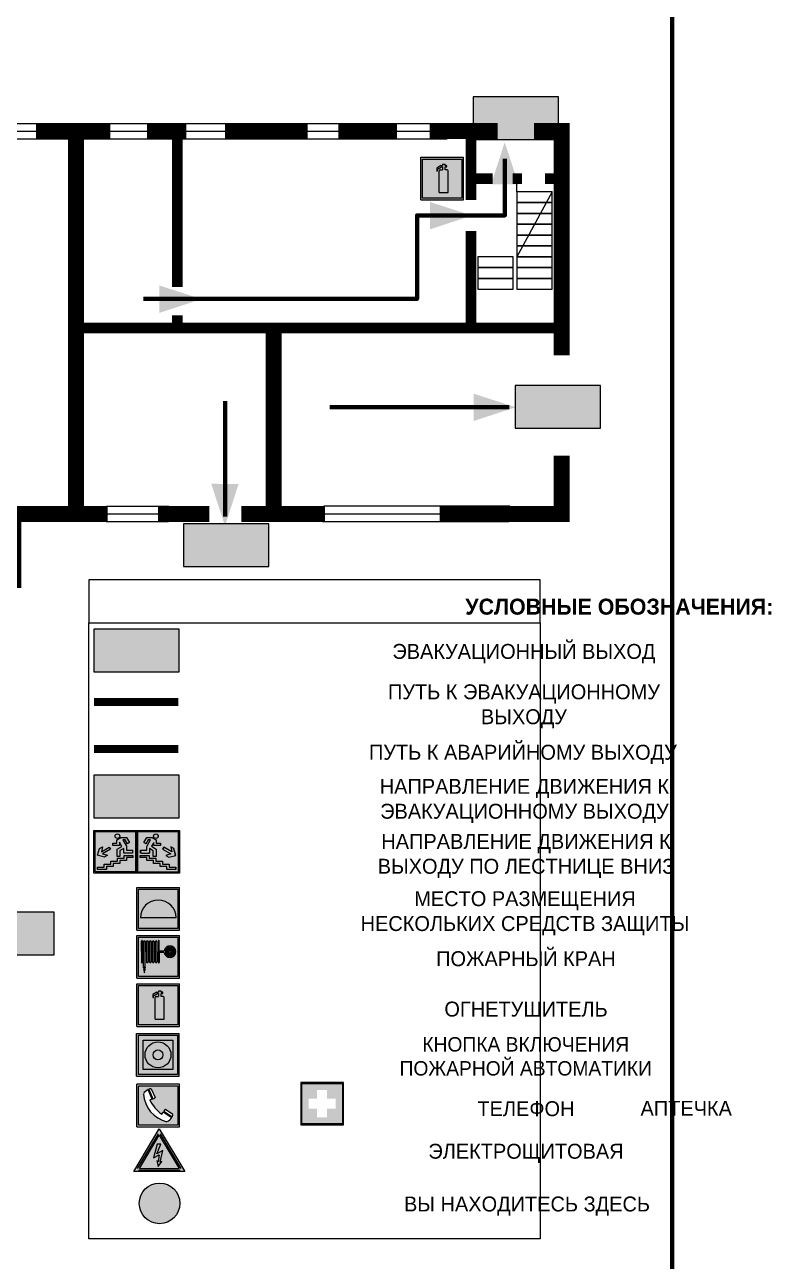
# Model space of a CAD drawing. Header units: millimetres. Extents: x 13114 to 67229, y 22859 to 38520.
# Drawn here: x 33867 to 34007, y 25862 to 26093.9 of the extents above; entities that cross this region are included whole.
import ezdxf

# ---------------------------------------------------------------- set-up
doc = ezdxf.new("R2010")
doc.units = ezdxf.units.MM
doc.linetypes.add('GOST2.303 4', pattern=[7, 5, -2, 0])
doc.layers.add('План_Штампы', color=7, linetype='Continuous')
doc.styles.add('обычный', font='arial.ttf')

# ---------------------------------------------------------------- blocks, each defined once
blk = doc.blocks.new('A$C7B4425F7')
at = {"true_color": 0xffffff}
blk.add_hatch(color=7, dxfattribs=at).paths.add_polyline_path([(0, 0), (-16, 0), (-16, -8), (0, -8)])
h = blk.add_hatch(color=126)
h.paths.add_polyline_path([(-0.2, -0.2), (-15.8, -0.2), (-15.8, -7.8), (-0.2, -7.8)])
h.paths.add_polyline_path([(-11.76, -2.03), (-11.76, -3.66), (-11.17, -3.66, -0.568275), (-11.17, -6.18), (-12.58, -6.18), (-12.58, -2.03)], flags=16)
h.paths.add_polyline_path([(-13.33, -4.12, -0.495768), (-13.59, -6.18), (-15.03, -6.18), (-15.03, -2.03), (-13.59, -2.03, -0.487973)], flags=16)
h.paths.add_polyline_path([(-10.25, -2.03), (-9.48, -2.03), (-9.48, -6.18), (-10.25, -6.18)], flags=16)
h.paths.add_polyline_path([(-13.84, -3.69), (-14.24, -3.69), (-14.24, -3.03), (-13.9, -3.03, -0.692621)], flags=0)
h.paths.add_polyline_path([(-9.15, -2.03), (-8.4, -2.03), (-8.04, -3.07), (-7.68, -2.03), (-6.93, -2.03), (-7.64, -4.1), (-6.93, -6.18), (-7.68, -6.18), (-8.04, -5.14), (-8.4, -6.18), (-9.15, -6.18), (-8.44, -4.1)], flags=16)
h.paths.add_polyline_path([(-11.76, -4.46), (-11.42, -4.46, -0.692621), (-11.36, -5.12), (-11.76, -5.12)], flags=0)
h.paths.add_polyline_path([(-13.9, -5.2), (-14.24, -5.2), (-14.24, -4.55), (-13.84, -4.55, -0.708038)], flags=0)
edge = h.paths.add_edge_path(flags=16)
edge.add_ellipse((-5.51, -4.08), major_axis=(0, 2.05), ratio=0.586184, start_angle=0, end_angle=360)
edge = h.paths.add_edge_path(flags=0)
edge.add_ellipse((-5.51, -4.08), major_axis=(0, 1.14), ratio=0.454828, start_angle=0, end_angle=360)
h.paths.add_polyline_path([(-4.13, -4.96, 0.377264), (-3.48, -4.52, 0.0555), (-3.16, -2.03), (-1.66, -2.03), (-1.66, -4.96), (-0.96, -4.96), (-0.96, -7.01), (-1.75, -7.01), (-1.75, -6.18), (-3.3, -6.18), (-3.3, -7.02), (-4.13, -7.02)], flags=16)
h.paths.add_polyline_path([(-2.73, -2.91), (-2.28, -2.91), (-2.28, -4.96), (-3.05, -4.96, 0.079136)], flags=0)
at = {"color": 126}
blk.add_lwpolyline([(-16, -8), (0, -8), (0, 0), (-16, 0)], close=True, dxfattribs=at)
blk = doc.blocks.new('A$C3E6D3DDE')
at = {"lineweight": 5}
h = blk.add_hatch(color=40, dxfattribs=at)
h.paths.add_polyline_path([(24.1, 1.45), (16.46, -11.35), (31.74, -11.35)])
h.paths.add_polyline_path([(24.09, -0.46), (30.03, -10.41), (18.14, -10.41)], flags=16)
h.paths.add_polyline_path([(24.54, -3.08), (23.41, -6.02), (25.13, -5.01), (24.33, -8.5), (24.82, -8.27), (23.79, -9.86), (23.4, -8.04), (23.8, -8.43), (24.04, -6.29), (22.39, -7.25), (23.44, -3.08)], flags=0)
h = blk.add_hatch(color=256, dxfattribs=at)
h.paths.add_polyline_path([(24.37, 0.03, 0.567511), (23.82, 0.03), (17.59, -10.4, 0.582454), (17.86, -10.88), (30.32, -10.88, 0.582149), (30.6, -10.4)])
h.paths.add_polyline_path([(24.09, -0.46), (18.14, -10.41), (30.03, -10.41)], flags=16)
h.paths.add_polyline_path([(24.54, -3.08), (23.41, -6.02), (25.13, -5.01), (24.33, -8.5), (24.82, -8.27), (23.79, -9.86), (23.4, -8.04), (23.8, -8.43), (24.04, -6.29), (22.39, -7.25), (23.44, -3.08)], flags=0)
h = blk.add_hatch(color=40, dxfattribs=at)
h.paths.add_polyline_path([(24.09, -0.46), (18.14, -10.41), (30.03, -10.41)])
h.paths.add_polyline_path([(24.82, -8.27), (23.79, -9.86), (23.4, -8.04), (23.8, -8.43), (24.04, -6.29), (22.39, -7.25), (23.44, -3.08), (24.54, -3.08), (23.41, -6.02), (25.13, -5.01), (24.33, -8.5)], flags=16)
at = {"color": 40, "lineweight": 5}
for p, q in [((16.46, -11.35), (24.1, 1.45)), ((24.1, 1.45), (31.74, -11.35))]:
    blk.add_line(p, q, dxfattribs=at)
at = {"lineweight": 5}
for p, q in [((17.59, -10.4), (23.82, 0.03)), ((24.37, 0.03), (30.6, -10.4)), ((18.14, -10.41), (24.09, -0.46)), ((23.44, -3.08), (22.39, -7.25)), ((23.41, -6.02), (24.54, -3.08)), ((24.54, -3.08), (23.44, -3.08)), ((24.09, -0.46), (30.03, -10.41)), ((22.39, -7.25), (24.04, -6.29)), ((25.13, -5.01), (23.41, -6.02)), ((24.04, -6.29), (23.8, -8.43)), ((24.33, -8.5), (25.13, -5.01)), ((17.86, -10.88), (30.32, -10.88)), ((18.14, -10.41), (30.03, -10.41)), ((23.8, -8.43), (23.4, -8.04)), ((23.4, -8.04), (23.79, -9.86)), ((23.79, -9.86), (24.82, -8.27)), ((24.82, -8.27), (24.33, -8.5))]:
    blk.add_line(p, q, dxfattribs=at)
at = {"color": 50, "lineweight": 5}
blk.add_line((31.74, -11.35), (16.46, -11.35), dxfattribs=at)
blk = doc.blocks.new('A$C54414219')
at = {"true_color": 0xffffff}
h = blk.add_hatch(color=7, dxfattribs=at)
h.paths.add_polyline_path([(2.39, -9.45), (2.39, -18.3), (11.23, -18.3), (11.23, -9.45)], flags=0)
h.paths.add_polyline_path([(10.71, -13.87, -1), (2.92, -13.87, -1)], flags=0)
h.paths.add_polyline_path([(8.3, -13.87, -1), (5.33, -13.87, -1)], flags=0)
h.paths.add_polyline_path([(0.41, -7.47), (0.41, -20.27), (13.21, -20.27), (13.21, -7.47)])
h.paths.add_polyline_path([(0.92, -19.77), (12.71, -19.77), (12.71, -7.98), (0.92, -7.98)], flags=16)
h.paths.add_polyline_path([(11.23, -9.45), (11.23, -18.3), (2.39, -18.3), (2.39, -9.45)], flags=0)
at = {"lineweight": 5}
h = blk.add_hatch(color=242, dxfattribs=at)
h.paths.add_polyline_path([(12.71, -7.98), (0.92, -7.98), (0.92, -19.77), (12.71, -19.77)])
h.paths.add_polyline_path([(11.23, -18.3), (2.39, -18.3), (2.39, -9.45), (11.23, -9.45)], flags=16)
h.paths.add_polyline_path([(10.71, -13.87, -1), (2.92, -13.87, -1)], flags=0)
h.paths.add_polyline_path([(8.3, -13.87, -1), (5.33, -13.87, -1)], flags=0)
at = {"true_color": 0xffffff}
h = blk.add_hatch(color=7, dxfattribs=at)
h.paths.add_polyline_path([(2.39, -9.45), (2.39, -18.3), (11.23, -18.3), (11.23, -9.45)])
h.paths.add_polyline_path([(10.71, -13.87, -1), (2.92, -13.87, -1)], flags=16)
h.paths.add_polyline_path([(8.3, -13.87, -1), (5.33, -13.87, -1)], flags=0)
at = {"lineweight": 5}
h = blk.add_hatch(color=242, dxfattribs=at)
h.paths.add_polyline_path([(2.92, -13.87, 1), (10.71, -13.87, 1)])
h.paths.add_polyline_path([(8.3, -13.87, -1), (5.33, -13.87, -1)], flags=16)
at = {"color": 242, "lineweight": 5}
for p, q in [((0.41, -20.27), (0.41, -7.47)), ((0.41, -7.47), (13.21, -7.47)), ((0.41, -7.47), (13.21, -7.47)), ((13.21, -20.27), (13.21, -7.47)), ((0.41, -20.27), (13.21, -20.27))]:
    blk.add_line(p, q, dxfattribs=at)
for points in [[(0.92, -7.98), (12.71, -7.98), (12.71, -19.77), (0.92, -19.77)], [(2.39, -9.45), (11.23, -9.45), (11.23, -18.3), (2.39, -18.3)]]:
    blk.add_lwpolyline(points, close=True, dxfattribs=at)
for radius in [3.89, 1.49]:
    blk.add_circle((6.81, -13.87), radius, dxfattribs=at)
blk = doc.blocks.new('A$C456E1F9C')
at = {"lineweight": 5}
h = blk.add_hatch(color=242, dxfattribs=at)
h.paths.add_polyline_path([(0.51, -1.47), (0.51, -13.26), (12.29, -13.26), (12.29, -1.47)])
h.paths.add_polyline_path([(5.42, -4.95, -0.254479), (4.78, -5.4), (3.52, -2.53, -0.209735), (4.23, -2.4)], flags=16)
h.paths.add_polyline_path([(8.53, -8.6), (10.87, -10.17), (10.54, -10.76), (8.03, -9.13, -0.192251)], flags=16)
h.paths.add_polyline_path([(4.61, -5.49, 0.005518), (3.87, -5.72, 0.128647), (7.49, -10.01, 0.00809), (7.83, -9.33), (10.47, -10.97, -0.16736), (8.99, -12.25, -0.327862), (1.95, -3.95, -0.166952), (3.36, -2.62)], flags=16)
at = {"color": 242, "lineweight": 5}
for p, q in [((0, -13.77), (0, -0.97)), ((12.8, -0.97), (0, -0.97)), ((4.61, -5.49), (3.36, -2.62)), ((3.52, -2.53), (4.78, -5.4)), ((4.23, -2.4), (5.42, -4.95)), ((12.8, -13.77), (12.8, -0.97)), ((7.83, -9.33), (10.47, -10.97)), ((8.03, -9.13), (10.54, -10.76)), ((10.81, -10.12), (8.53, -8.6)), ((10.54, -10.76), (10.8, -10.3)), ((10.8, -10.3), (10.81, -10.12)), ((0, -13.77), (12.8, -13.77))]:
    blk.add_line(p, q, dxfattribs=at)
blk.add_lwpolyline([(0.51, -1.47), (12.29, -1.47), (12.29, -13.26), (0.51, -13.26)], close=True, dxfattribs=at)
for centre, radius, start, end in [((4.59, -5.34), 2.99, 114.2845, 152.1974), ((4.02, -3.27), 0.891, 76.3284, 123.7092), ((11.12, -3.31), 9.19, 183.9915, 256.6009), ((14.98, -39.1), 35.17, 107.1487, 108.4135), ((13.86, -0.94), 11.08, 205.5536, 234.8762), ((4.68, -4.59), 0.824, 276.9621, 334.0723), ((-13.31, 0.8), 23.44, 332.5487, 334.4027), ((8.94, -9.5), 0.989, 114.4092, 157.9388), ((7.87, -9.46), 3, 291.9291, 329.9329)]:
    blk.add_arc(centre, radius, start, end, dxfattribs=at)
blk = doc.blocks.new('A$C18900ED3')
h = blk.add_hatch(color=126)
h.paths.add_polyline_path([(-0.18, -0.18), (-7.02, -0.18), (-7.02, -7.02), (-0.18, -7.02)])
h.paths.add_polyline_path([(-5.89, -4.46), (-5.89, -2.77), (-4.46, -2.77), (-4.46, -1.31), (-2.77, -1.31), (-2.77, -2.77), (-1.33, -2.77), (-1.33, -4.46), (-2.77, -4.46), (-2.77, -5.89), (-4.46, -5.89), (-4.46, -4.46)], flags=16)
at = {"color": 126}
for p, q in [((-7.2, 0), (-7.2, -7.2)), ((0, 0), (-7.2, 0)), ((0, -7.2), (0, 0)), ((-7.02, -7.02), (-7.02, -0.18)), ((-7.02, -0.18), (-0.18, -0.18)), ((-0.18, -0.18), (-0.18, -7.02)), ((-7.2, -7.2), (0, -7.2)), ((-0.18, -7.02), (-7.02, -7.02))]:
    blk.add_line(p, q, dxfattribs=at)
blk = doc.blocks.new('A$C37112FD5')
at = {"true_color": 0xf5f5ff}
h = blk.add_hatch(color=7, dxfattribs=at)
h.dxf.hatch_style = 1
h.paths.add_polyline_path([(12.8, -7.4), (0, -7.4), (0, -20.2), (12.8, -20.2)])
h.paths.add_polyline_path([(12.29, -7.91), (12.29, -19.69), (0.51, -19.69), (0.51, -7.91)], flags=16)
h.paths.add_polyline_path([(4.98, -9.04, -0.42597), (5.17, -9.22), (5.17, -12.25), (5.17, -15.29, -0.432244), (4.98, -15.47), (4.83, -15.47, -0.42597), (4.64, -15.29), (4.64, -12.25), (4.64, -9.22, -0.432244), (4.83, -9.04)], flags=0)
h.paths.add_polyline_path([(4.28, -9.22), (4.28, -12.25), (4.28, -15.29, -0.432244), (4.09, -15.47), (3.94, -15.47, -0.42597), (3.75, -15.29), (3.75, -12.25), (3.75, -9.22, -0.432244), (3.94, -9.04), (4.09, -9.04, -0.42597)], flags=0)
h.paths.add_polyline_path([(5.72, -9.04), (5.87, -9.04, -0.42597), (6.06, -9.22), (6.06, -12.25), (6.06, -15.29, -0.432244), (5.87, -15.47), (5.72, -15.47, -0.42597), (5.53, -15.29), (5.53, -12.25), (5.53, -9.22, -0.432244)], flags=0)
h.paths.add_polyline_path([(6.42, -8.9), (6.5, -8.9, -0.42597), (6.69, -9.08), (6.69, -12.03), (8.21, -12.03, -15.824349), (8.21, -12.47), (6.69, -12.47), (6.69, -15.42, -0.432244), (6.5, -15.6), (6.42, -15.6)], flags=0)
h.paths.add_polyline_path([(3.39, -9.22), (3.39, -12.25), (3.39, -15.29, -0.432244), (3.2, -15.47), (3.05, -15.47, -0.42597), (2.85, -15.29), (2.85, -12.25), (2.85, -9.22, -0.432244), (3.05, -9.04), (3.2, -9.04, -0.42597)], flags=0)
h.paths.add_polyline_path([(2.5, -9.22), (2.5, -16.71), (1.96, -16.71), (1.96, -9.22, -0.432244), (2.15, -9.04), (2.31, -9.04, -0.42597)], flags=0)
h.paths.add_polyline_path([(1.61, -8.9), (1.61, -15.6), (1.57, -15.6, -0.42597), (1.37, -15.42), (1.37, -12.03), (1.37, -9.09, -0.432244), (1.57, -8.9)], flags=0)
h.paths.add_polyline_path([(9.76, -10.81), (9.76, -12.03), (8.49, -12.03, -0.336371)], flags=0)
h.paths.add_polyline_path([(8.49, -12.47), (9.76, -12.47), (9.76, -13.7, -0.336371)], flags=0)
h.paths.add_polyline_path([(10.11, -10.81, -0.336371), (11.38, -12.03), (10.11, -12.03)], flags=0)
h.paths.add_polyline_path([(10.11, -12.47), (11.38, -12.47, -0.336371), (10.11, -13.7)], flags=0)
h.paths.add_polyline_path([(2.5, -16.84), (2.5, -17.05), (1.97, -17.05), (1.97, -16.84)], flags=0)
h.paths.add_polyline_path([(2.5, -17.24, -0.033778), (2.24, -18.6, -0.033778), (1.97, -17.24)], flags=0)
h = blk.add_hatch(color=242)
h.dxf.hatch_style = 1
h.paths.add_polyline_path([(12.29, -7.91), (0.51, -7.91), (0.51, -19.69), (12.29, -19.69)])
h.paths.add_polyline_path([(6.42, -15.6), (6.42, -8.9), (6.5, -8.9, -0.42597), (6.69, -9.08), (6.69, -12.03), (8.21, -12.03, -15.824349), (8.21, -12.47), (6.69, -12.47), (6.69, -15.42, -0.432244), (6.5, -15.6)], flags=16)
h.paths.add_polyline_path([(5.87, -15.47), (5.72, -15.47, -0.42597), (5.53, -15.29), (5.53, -12.25), (5.53, -9.22, -0.432244), (5.72, -9.04), (5.87, -9.04, -0.42597), (6.06, -9.22), (6.06, -12.25), (6.06, -15.29, -0.432244)], flags=16)
h.paths.add_polyline_path([(4.98, -15.47), (4.83, -15.47, -0.42597), (4.64, -15.29), (4.64, -12.25), (4.64, -9.22, -0.432244), (4.83, -9.04), (4.98, -9.04, -0.42597), (5.17, -9.22), (5.17, -12.25), (5.17, -15.29, -0.432244)], flags=16)
h.paths.add_polyline_path([(4.09, -15.47), (3.94, -15.47, -0.42597), (3.75, -15.29), (3.75, -12.25), (3.75, -9.22, -0.432244), (3.94, -9.04), (4.09, -9.04, -0.42597), (4.28, -9.22), (4.28, -12.25), (4.28, -15.29, -0.432244)], flags=16)
h.paths.add_polyline_path([(3.2, -15.47), (3.05, -15.47, -0.42597), (2.85, -15.29), (2.85, -12.25), (2.85, -9.22, -0.432244), (3.05, -9.04), (3.2, -9.04, -0.42597), (3.39, -9.22), (3.39, -12.25), (3.39, -15.29, -0.432244)], flags=16)
h.paths.add_polyline_path([(2.5, -17.05), (1.97, -17.05), (1.97, -16.84), (2.5, -16.84)], flags=16)
h.paths.add_polyline_path([(2.5, -17.24, -0.033778), (2.24, -18.6, -0.033778), (1.97, -17.24)], flags=16)
h.paths.add_polyline_path([(2.5, -16.71), (1.96, -16.71), (1.96, -9.22, -0.432244), (2.15, -9.04), (2.31, -9.04, -0.42597), (2.5, -9.22)], flags=16)
h.paths.add_polyline_path([(1.61, -15.6), (1.57, -15.6, -0.42597), (1.37, -15.42), (1.37, -12.03), (1.37, -9.09, -0.432244), (1.57, -8.9), (1.61, -8.9)], flags=16)
h.paths.add_polyline_path([(8.49, -12.47), (9.76, -12.47), (9.76, -13.7, -0.336371)], flags=0)
h.paths.add_polyline_path([(10.11, -13.7), (10.11, -12.47), (11.38, -12.47, -0.336371)], flags=0)
h.paths.add_polyline_path([(8.49, -12.03, -0.336371), (9.76, -10.81), (9.76, -12.03)], flags=0)
h.paths.add_polyline_path([(10.11, -12.03), (10.11, -10.81, -0.336371), (11.38, -12.03)], flags=0)
h = blk.add_hatch(color=7, dxfattribs=at)
h.dxf.hatch_style = 1
h.paths.add_polyline_path([(1.61, -8.9), (1.57, -8.9, 0.432244), (1.37, -9.09), (1.37, -12.03), (1.37, -15.42, 0.42597), (1.57, -15.6), (1.61, -15.6)])
h.paths.add_polyline_path([(2.5, -9.22, 0.42597), (2.31, -9.04), (2.15, -9.04, 0.432244), (1.96, -9.22), (1.96, -16.71), (2.5, -16.71)])
h.paths.add_polyline_path([(2.5, -16.84), (1.97, -16.84), (1.97, -17.05), (2.5, -17.05)])
h.paths.add_polyline_path([(2.5, -17.24), (1.97, -17.24, 0.033778), (2.24, -18.6, 0.033778)])
h.paths.add_polyline_path([(3.39, -12.25), (3.39, -9.22, 0.42597), (3.2, -9.04), (3.05, -9.04, 0.432244), (2.85, -9.22), (2.85, -12.25), (2.85, -15.29, 0.42597), (3.05, -15.47), (3.2, -15.47, 0.432244), (3.39, -15.29)])
h.paths.add_polyline_path([(4.28, -12.25), (4.28, -9.22, 0.42597), (4.09, -9.04), (3.94, -9.04, 0.432244), (3.75, -9.22), (3.75, -12.25), (3.75, -15.29, 0.42597), (3.94, -15.47), (4.09, -15.47, 0.432244), (4.28, -15.29)])
h.paths.add_polyline_path([(5.17, -12.25), (5.17, -9.22, 0.42597), (4.98, -9.04), (4.83, -9.04, 0.432244), (4.64, -9.22), (4.64, -12.25), (4.64, -15.29, 0.42597), (4.83, -15.47), (4.98, -15.47, 0.432244), (5.17, -15.29)])
h.paths.add_polyline_path([(6.06, -12.25), (6.06, -9.22, 0.42597), (5.87, -9.04), (5.72, -9.04, 0.432244), (5.53, -9.22), (5.53, -12.25), (5.53, -15.29, 0.42597), (5.72, -15.47), (5.87, -15.47, 0.432244), (6.06, -15.29)])
h.paths.add_polyline_path([(6.69, -12.47), (8.21, -12.47, 15.824349), (8.21, -12.03), (6.69, -12.03), (6.69, -9.08, 0.42597), (6.5, -8.9), (6.42, -8.9), (6.42, -15.6), (6.5, -15.6, 0.432244), (6.69, -15.42)])
h.paths.add_polyline_path([(8.49, -12.47), (9.76, -12.47), (9.76, -13.7, -0.336371)], flags=16)
h.paths.add_polyline_path([(8.49, -12.03, -0.336371), (9.76, -10.81), (9.76, -12.03)], flags=16)
h.paths.add_polyline_path([(10.11, -12.47), (11.38, -12.47, -0.336371), (10.11, -13.7)], flags=16)
h.paths.add_polyline_path([(10.11, -12.03), (10.11, -10.81, -0.336371), (11.38, -12.03)], flags=16)
h = blk.add_hatch(color=242)
h.dxf.hatch_style = 1
h.paths.add_polyline_path([(9.76, -10.81, 0.336371), (8.49, -12.03), (9.76, -12.03)])
h.paths.add_polyline_path([(10.11, -10.81), (10.11, -12.03), (11.38, -12.03, 0.336371)])
h.paths.add_polyline_path([(11.38, -12.47), (10.11, -12.47), (10.11, -13.7, 0.336371)])
h.paths.add_polyline_path([(9.76, -12.47), (8.49, -12.47, 0.336371), (9.76, -13.7)])
at = {"color": 242, "lineweight": 5}
for p, q in [((0, -20.2), (0, -7.4)), ((0, -7.4), (12.8, -7.4)), ((12.8, -20.2), (12.8, -7.4)), ((1.37, -12.03), (1.37, -9.08)), ((1.57, -8.9), (1.61, -8.9)), ((1.61, -8.9), (1.61, -15.6)), ((1.96, -16.71), (1.96, -9.22)), ((2.15, -9.04), (2.31, -9.04)), ((2.5, -16.71), (2.5, -9.22)), ((2.85, -12.25), (2.85, -9.22)), ((3.05, -9.04), (3.2, -9.04)), ((3.39, -12.25), (3.39, -9.22)), ((3.75, -12.25), (3.75, -9.22)), ((3.94, -9.04), (4.09, -9.04)), ((4.28, -12.25), (4.28, -9.22)), ((4.64, -12.25), (4.64, -9.22)), ((4.83, -9.04), (4.98, -9.04)), ((5.17, -12.25), (5.17, -9.22)), ((5.53, -12.25), (5.53, -9.22)), ((5.72, -9.04), (5.87, -9.04)), ((6.06, -12.25), (6.06, -9.22)), ((6.42, -8.9), (6.42, -15.6)), ((6.5, -8.9), (6.42, -8.9)), ((6.69, -12.03), (6.69, -9.08)), ((9.76, -10.81), (9.76, -12.03)), ((10.11, -10.81), (10.11, -12.03)), ((1.37, -12.03), (1.37, -15.42)), ((2.85, -12.25), (2.85, -15.29)), ((3.39, -12.25), (3.39, -15.29)), ((3.75, -12.25), (3.75, -15.29)), ((4.28, -12.25), (4.28, -15.29)), ((4.64, -12.25), (4.64, -15.29)), ((5.17, -12.25), (5.17, -15.29)), ((5.53, -12.25), (5.53, -15.29)), ((6.06, -12.25), (6.06, -15.29)), ((8.21, -12.03), (6.69, -12.03)), ((8.21, -12.47), (6.69, -12.47)), ((6.69, -12.47), (6.69, -15.42)), ((9.76, -12.03), (8.49, -12.03)), ((9.76, -12.47), (8.49, -12.47)), ((9.76, -12.47), (9.76, -13.7)), ((11.38, -12.03), (10.11, -12.03)), ((11.38, -12.47), (10.11, -12.47)), ((10.11, -12.47), (10.11, -13.7)), ((1.57, -15.6), (1.61, -15.6)), ((1.96, -16.71), (2.5, -16.71)), ((1.97, -16.84), (2.5, -16.84)), ((1.97, -17.05), (1.97, -16.84)), ((2.5, -17.05), (1.97, -17.05)), ((1.97, -17.24), (2.5, -17.24)), ((2.5, -16.84), (2.5, -17.05)), ((3.05, -15.47), (3.2, -15.47)), ((3.94, -15.47), (4.09, -15.47)), ((4.83, -15.47), (4.98, -15.47)), ((5.72, -15.47), (5.87, -15.47)), ((6.42, -15.6), (6.5, -15.6)), ((0, -20.2), (12.8, -20.2))]:
    blk.add_line(p, q, dxfattribs=at)
blk.add_lwpolyline([(0.51, -7.91), (12.29, -7.91), (12.29, -19.69), (0.51, -19.69)], close=True, dxfattribs=at)
for centre, radius, start, end in [((1.56, -9.09), 0.182, 87.1027, 180.6071), ((2.15, -9.22), 0.182, 87.1027, 180.6071), ((2.32, -9.22), 0.182, 359.3929, 92.8973), ((3.04, -9.22), 0.182, 87.1027, 180.6071), ((3.21, -9.22), 0.182, 359.3929, 92.8973), ((3.93, -9.22), 0.182, 87.1027, 180.6071), ((4.1, -9.22), 0.182, 359.3929, 92.8973), ((4.82, -9.22), 0.182, 87.1027, 180.6071), ((4.99, -9.22), 0.182, 359.3929, 92.8973), ((5.71, -9.22), 0.182, 87.1027, 180.6071), ((5.88, -9.22), 0.182, 359.3929, 92.8973), ((6.51, -9.09), 0.182, 359.3929, 92.8973), ((9.93, -12.25), 1.74, 187.2319, 172.7681), ((9.93, -12.25), 1.46, 96.9927, 171.3585), ((9.93, -12.25), 1.46, 8.6415, 83.0073), ((9.93, -12.25), 1.46, 188.6415, 263.0073), ((9.93, -12.25), 1.46, 276.9927, 351.3585), ((1.56, -15.42), 0.182, 179.3929, 272.8973), ((12.17, -15.98), 10.27, 187.041, 194.7793), ((-7.7, -15.98), 10.27, 345.2207, 352.959), ((3.04, -15.29), 0.182, 179.3929, 272.8973), ((3.21, -15.29), 0.182, 267.1027, 0.6071), ((3.93, -15.29), 0.182, 179.3929, 272.8973), ((4.1, -15.29), 0.182, 267.1027, 0.6071), ((4.82, -15.29), 0.182, 179.3929, 272.8973), ((4.99, -15.29), 0.182, 267.1027, 0.6071), ((5.71, -15.29), 0.182, 179.3929, 272.8973), ((5.88, -15.29), 0.182, 267.1027, 0.6071), ((6.51, -15.42), 0.182, 267.1027, 0.6071)]:
    blk.add_arc(centre, radius, start, end, dxfattribs=at)
blk = doc.blocks.new('A$C3AD82952')
at = {"true_color": 0xf5f5ff}
h = blk.add_hatch(color=7, dxfattribs=at)
h.dxf.hatch_style = 1
h.paths.add_polyline_path([(8.21, 8.73, 0.414214), (7.89, 9.05), (7.22, 9.05), (7.22, 9.92), (7.59, 9.92, 1), (7.57, 10.36), (7.22, 10.36), (7.22, 10.6), (6.43, 10.6), (6.43, 10.36), (6.01, 10.36), (4.74, 9.59), (4.74, 8.69), (4.98, 8.73), (4.98, 9.26), (6.12, 9.91), (6.43, 9.91), (6.43, 9.05), (5.76, 9.05, 0.414214), (5.44, 8.73), (5.44, 2.2), (8.21, 2.2)], flags=0)
h.paths.add_polyline_path([(12.8, 12.8), (0, 12.8), (0, 0), (12.8, 0)])
h.paths.add_polyline_path([(0.51, 12.29), (12.29, 12.29), (12.29, 0.51), (0.51, 0.51)], flags=16)
h.paths.add_polyline_path([(4.74, 9.59), (6.01, 10.36), (6.43, 10.36), (6.43, 10.6), (7.22, 10.6), (7.22, 10.36), (7.59, 10.36, -0.94586), (7.59, 9.92), (7.22, 9.92), (7.22, 9.05), (7.89, 9.05, -0.414214), (8.21, 8.73), (8.21, 2.2), (5.44, 2.2), (5.44, 8.73, -0.414214), (5.76, 9.05), (6.43, 9.05), (6.43, 9.91), (6.12, 9.91), (4.98, 9.26), (4.98, 8.73), (4.74, 8.69)], flags=0)
h = blk.add_hatch(color=242)
h.dxf.hatch_style = 1
h.paths.add_polyline_path([(12.29, 12.29), (0.51, 12.29), (0.51, 0.51), (12.29, 0.51)])
h.paths.add_polyline_path([(4.74, 8.69), (4.74, 9.59), (6.01, 10.36), (6.43, 10.36), (6.43, 10.6), (7.22, 10.6), (7.22, 10.36), (7.59, 10.36, -0.94586), (7.59, 9.92), (7.22, 9.92), (7.22, 9.05), (7.89, 9.05, -0.414214), (8.21, 8.73), (8.21, 2.2), (5.44, 2.2), (5.44, 8.73, -0.414214), (5.76, 9.05), (6.43, 9.05), (6.43, 9.91), (6.12, 9.91), (4.98, 9.26), (4.98, 8.73)], flags=16)
h = blk.add_hatch(color=7, dxfattribs=at)
h.dxf.hatch_style = 1
h.paths.add_polyline_path([(8.21, 8.73, 0.414214), (7.89, 9.05), (7.22, 9.05), (7.22, 9.92), (7.59, 9.92, 1), (7.57, 10.36), (7.22, 10.36), (7.22, 10.6), (6.43, 10.6), (6.43, 10.36), (6.01, 10.36), (4.74, 9.59), (4.74, 8.69), (4.98, 8.73), (4.98, 9.26), (6.12, 9.91), (6.43, 9.91), (6.43, 9.05), (5.76, 9.05, 0.414214), (5.44, 8.73), (5.44, 2.2), (8.21, 2.2)])
at = {"color": 242, "lineweight": 5}
for p, q in [((0, 0), (0, 12.8)), ((0, 12.8), (12.8, 12.8)), ((12.8, 0), (12.8, 12.8)), ((6.01, 10.36), (4.74, 9.59)), ((4.74, 9.59), (4.74, 8.69)), ((4.74, 8.69), (4.98, 8.73)), ((4.98, 9.26), (6.12, 9.91)), ((4.98, 8.73), (4.98, 9.26)), ((5.44, 2.2), (5.44, 8.73)), ((5.76, 9.05), (6.43, 9.05)), ((6.01, 10.36), (6.43, 10.36)), ((6.12, 9.91), (6.43, 9.91)), ((7.22, 10.6), (6.43, 10.6)), ((6.43, 10.6), (6.43, 10.36)), ((6.43, 9.91), (6.43, 9.05)), ((7.22, 10.36), (7.22, 10.6)), ((7.59, 10.36), (7.22, 10.36)), ((7.22, 9.05), (7.22, 9.92)), ((7.59, 9.92), (7.22, 9.92)), ((7.89, 9.05), (7.22, 9.05)), ((8.21, 2.2), (8.21, 8.73)), ((0, 0), (12.8, 0)), ((5.44, 2.2), (8.21, 2.2))]:
    blk.add_line(p, q, dxfattribs=at)
blk.add_lwpolyline([(0.51, 12.29), (12.29, 12.29), (12.29, 0.51), (0.51, 0.51)], close=True, dxfattribs=at)
for centre, radius, start, end in [((5.76, 8.73), 0.32, 90, 180), ((7.58, 10.14), 0.223, 273.1875, 86.8125), ((7.89, 8.73), 0.32, 0, 90)]:
    blk.add_arc(centre, radius, start, end, dxfattribs=at)
blk = doc.blocks.new('A$C7B8C2D5B')
at = {"lineweight": 0}
h = blk.add_hatch(color=5, dxfattribs=at)
h.dxf.hatch_style = 1
h.paths.add_polyline_path([(1.4, -3.02, 1), (-2.11, -3.02, 1)])
at = {"color": 5, "lineweight": 0}
blk.add_circle((-0.36, -3.02), 1.75, dxfattribs=at)
blk = doc.blocks.new('A$C32E8229D')
at = {"true_color": 0xffffff}
blk.add_hatch(color=7, dxfattribs=at).paths.add_polyline_path([(0, 0), (0, -8), (16, -8), (16, 0)])
h = blk.add_hatch(color=126)
h.paths.add_polyline_path([(0.2, -0.2), (15.8, -0.2), (15.8, -7.8), (0.2, -7.8)])
h.paths.add_polyline_path([(13.49, -2.05), (12.08, -2.05), (11.37, -2.63, 0.162397), (11.29, -2.84), (11.29, -3.63), (10.35, -3.63), (10.35, -4.05), (11.68, -4.05), (11.68, -3.48), (12.26, -4.28), (11.29, -5.1), (11.29, -6.78), (11.85, -6.78), (11.85, -5.44), (12.8, -4.64), (12.8, -5.94), (14.46, -5.94), (14.46, -5.39), (13.45, -5.39), (13.45, -3.97), (12.46, -2.59), (13.15, -2.59), (13.69, -3.34), (14.18, -3)], flags=16)
h.paths.add_polyline_path([(10.74, -1.82, 1), (11.8, -1.82, 1)], flags=16)
h.paths.add_polyline_path([(9.39, -3.59), (5.99, -3.59), (6.56, -3.03), (5.91, -3.03), (5.1, -3.83), (5.91, -4.64), (6.56, -4.64), (5.99, -4.09), (9.39, -4.09)], flags=16)
h.paths.add_polyline_path([(4.29, -1.08), (1.72, -1.08), (1.72, -6.6), (4.29, -6.6)], flags=16)
at = {"color": 126}
blk.add_lwpolyline([(16, -8), (0, -8), (0, 0), (16, 0)], close=True, dxfattribs=at)
blk = doc.blocks.new('вниз 3')
at = {"lineweight": 0, "true_color": 0xffffff}
h = blk.add_hatch(color=7, dxfattribs=at)
h.dxf.hatch_style = 1
h.paths.add_polyline_path([(40997.5, -4475.69), (40997.25, -4475.28), (40995.76, -4476.15), (40995.97, -4475.23), (40995.39, -4475.56), (40995.05, -4476.83), (40996.33, -4477.17), (40996.91, -4476.83), (40996, -4476.55)], flags=0)
h.paths.add_polyline_path([(40999.81, -4473.95), (41000.22, -4473.95), (41000.64, -4474.67), (41001.03, -4474.43), (41000.46, -4473.49), (41000.42, -4473.49), (40999.43, -4473.49), (40998.68, -4473.92), (40998.68, -4474.57), (40997.88, -4474.57), (40997.88, -4475), (40999.14, -4475), (40999.14, -4474.43), (40999.14, -4474.38), (40999.59, -4475.15), (40998.72, -4475.67), (40998.72, -4477.06), (40999.24, -4477.06), (40999.24, -4475.96), (40999.95, -4475.56), (40999.95, -4476.43), (41001.61, -4476.43), (41001.61, -4475.88), (41000.47, -4475.88), (41000.47, -4475.12)], flags=0)
h.paths.add_polyline_path([(40999.2, -4473.24, 1), (40998.35, -4473.24, 1)], flags=0)
h.paths.add_polyline_path([(41000.46, -4477.26), (41001.69, -4477.26), (41001.69, -4476.84), (41000.03, -4476.84), (41000.03, -4477.39), (40998.78, -4477.39), (40998.78, -4477.95), (40997.53, -4477.95), (40997.53, -4478.5), (40996.29, -4478.5), (40996.29, -4479.06), (40995.05, -4479.06), (40995.05, -4479.48), (40995.29, -4479.48), (40996.72, -4479.48), (40996.72, -4478.92), (40997.97, -4478.92), (40997.97, -4478.36), (40999.2, -4478.36), (40999.2, -4477.81), (41000.46, -4477.81)], flags=0)
h.paths.add_polyline_path([(41002.37, -4472.17), (40994.37, -4472.17), (40994.37, -4480.17), (41002.37, -4480.17)])
h.paths.add_polyline_path([(41002.16, -4479.96), (40994.57, -4479.96), (40994.57, -4472.37), (41002.16, -4472.37)], flags=16)
h.paths.add_polyline_path([(41001.61, -4475.88), (41001.61, -4476.43), (40999.95, -4476.43), (40999.95, -4475.56), (40999.24, -4475.96), (40999.24, -4477.06), (40998.72, -4477.06), (40998.72, -4475.67), (40999.59, -4475.15), (40999.14, -4474.38), (40999.14, -4474.43), (40999.14, -4475), (40997.88, -4475), (40997.88, -4474.57), (40998.68, -4474.57), (40998.68, -4473.92), (40999.43, -4473.49), (41000.42, -4473.49), (41000.46, -4473.49), (41001.03, -4474.43), (41000.64, -4474.67), (41000.22, -4473.95), (40999.81, -4473.95), (41000.47, -4475.12), (41000.47, -4475.88)], flags=0)
h.paths.add_polyline_path([(41001.69, -4476.84), (41001.69, -4477.26), (41000.46, -4477.26), (41000.46, -4477.81), (40999.2, -4477.81), (40999.2, -4478.36), (40997.97, -4478.36), (40997.97, -4478.92), (40996.72, -4478.92), (40996.72, -4479.48), (40995.05, -4479.48), (40995.05, -4479.06), (40996.29, -4479.06), (40996.29, -4478.5), (40997.53, -4478.5), (40997.53, -4477.95), (40998.78, -4477.95), (40998.78, -4477.39), (41000.03, -4477.39), (41000.03, -4476.84)], flags=0)
h.paths.add_polyline_path([(40998.35, -4473.24, -1), (40999.2, -4473.24, -1)], flags=0)
h.paths.add_polyline_path([(40997.5, -4475.69), (40996, -4476.55), (40996.91, -4476.83), (40996.33, -4477.17), (40995.05, -4476.83), (40995.39, -4475.56), (40995.97, -4475.23), (40995.76, -4476.15), (40997.25, -4475.28)], flags=0)
at = {"lineweight": 0}
h = blk.add_hatch(color=126, dxfattribs=at)
h.dxf.hatch_style = 1
h.paths.add_polyline_path([(41002.16, -4472.37), (40994.57, -4472.37), (40994.57, -4479.96), (41002.16, -4479.96)])
h.paths.add_polyline_path([(40995.97, -4475.23), (40995.76, -4476.15), (40997.25, -4475.28), (40997.5, -4475.69), (40996, -4476.55), (40996.91, -4476.83), (40996.33, -4477.17), (40995.05, -4476.83), (40995.39, -4475.56)], flags=16)
h.paths.add_polyline_path([(40997.88, -4474.57), (40998.68, -4474.57), (40998.68, -4473.92), (40999.43, -4473.49), (41000.42, -4473.49), (41000.46, -4473.49), (41001.03, -4474.43), (41000.64, -4474.67), (41000.22, -4473.95), (40999.81, -4473.95), (41000.47, -4475.12), (41000.47, -4475.88), (41001.61, -4475.88), (41001.61, -4476.43), (40999.95, -4476.43), (40999.95, -4475.56), (40999.24, -4475.96), (40999.24, -4477.06), (40998.72, -4477.06), (40998.72, -4475.67), (40999.59, -4475.15), (40999.14, -4474.38), (40999.14, -4474.43), (40999.14, -4475), (40997.88, -4475)], flags=16)
h.paths.add_polyline_path([(40998.35, -4473.24, -1), (40999.2, -4473.24, -1)], flags=16)
h.paths.add_polyline_path([(40997.53, -4477.95), (40998.78, -4477.95), (40998.78, -4477.39), (41000.03, -4477.39), (41000.03, -4476.84), (41001.69, -4476.84), (41001.69, -4477.26), (41000.46, -4477.26), (41000.46, -4477.81), (40999.2, -4477.81), (40999.2, -4478.36), (40997.97, -4478.36), (40997.97, -4478.92), (40996.72, -4478.92), (40996.72, -4479.48), (40995.05, -4479.48), (40995.05, -4479.06), (40996.29, -4479.06), (40996.29, -4478.5), (40997.53, -4478.5)], flags=16)
at = {"lineweight": 0, "true_color": 0xffffff}
h = blk.add_hatch(color=7, dxfattribs=at)
h.dxf.hatch_style = 1
h.paths.add_polyline_path([(40999.2, -4473.24, 1), (40998.35, -4473.24, 1)])
h.paths.add_polyline_path([(40999.81, -4473.95), (41000.22, -4473.95), (41000.64, -4474.67), (41001.03, -4474.43), (41000.46, -4473.49), (41000.42, -4473.49), (40999.43, -4473.49), (40998.68, -4473.92), (40998.68, -4474.57), (40997.88, -4474.57), (40997.88, -4475), (40999.14, -4475), (40999.14, -4474.43), (40999.14, -4474.38), (40999.59, -4475.15), (40998.72, -4475.67), (40998.72, -4477.06), (40999.24, -4477.06), (40999.24, -4475.96), (40999.95, -4475.56), (40999.95, -4476.43), (41001.61, -4476.43), (41001.61, -4475.88), (41000.47, -4475.88), (41000.47, -4475.12)])
h.paths.add_polyline_path([(40999.2, -4477.81), (41000.46, -4477.81), (41000.46, -4477.26), (41001.69, -4477.26), (41001.69, -4476.84), (41000.03, -4476.84), (41000.03, -4477.39), (40998.78, -4477.39), (40998.78, -4477.95), (40997.53, -4477.95), (40997.53, -4478.5), (40996.29, -4478.5), (40996.29, -4479.06), (40995.05, -4479.06), (40995.05, -4479.48), (40995.29, -4479.48), (40996.72, -4479.48), (40996.72, -4478.92), (40997.97, -4478.92), (40997.97, -4478.36), (40999.2, -4478.36)])
h.paths.add_polyline_path([(40997.5, -4475.69), (40997.25, -4475.28), (40995.76, -4476.15), (40995.97, -4475.23), (40995.39, -4475.56), (40995.05, -4476.83), (40996.33, -4477.17), (40996.91, -4476.83), (40996, -4476.55)])
at = {"color": 126, "lineweight": 0}
for points in [[(40994.37, -4472.17), (41002.37, -4472.17), (41002.37, -4480.17), (40994.37, -4480.17)], [(40994.57, -4472.37), (41002.16, -4472.37), (41002.16, -4479.96), (40994.57, -4479.96)]]:
    blk.add_lwpolyline(points, close=True, dxfattribs=at)
for points in [[(40995.05, -4476.83), (40995.39, -4475.56), (40995.97, -4475.23), (40995.76, -4476.15), (40997.25, -4475.28), (40997.5, -4475.69), (40996, -4476.55), (40996.91, -4476.83), (40996.33, -4477.17), (40995.05, -4476.83)], [(40999.14, -4474.43), (40999.14, -4475), (40997.88, -4475), (40997.88, -4474.57), (40998.68, -4474.57), (40998.68, -4473.92), (40999.43, -4473.49), (41000.42, -4473.49), (41000.46, -4473.49), (41001.03, -4474.43), (41000.64, -4474.67), (41000.22, -4473.95), (40999.81, -4473.95), (41000.47, -4475.12), (41000.47, -4475.88), (41001.61, -4475.88), (41001.61, -4476.43), (40999.95, -4476.43), (40999.95, -4475.56), (40999.24, -4475.96), (40999.24, -4477.06), (40998.72, -4477.06), (40998.72, -4475.67), (40999.59, -4475.15), (40999.14, -4474.38), (40999.14, -4474.43)], [(40995.29, -4479.48), (40995.05, -4479.48), (40995.05, -4479.06), (40996.29, -4479.06), (40996.29, -4478.5), (40997.53, -4478.5), (40997.53, -4477.95), (40998.78, -4477.95), (40998.78, -4477.39), (41000.03, -4477.39), (41000.03, -4476.84), (41001.69, -4476.84), (41001.69, -4477.26), (41000.46, -4477.26), (41000.46, -4477.81), (40999.2, -4477.81), (40999.2, -4478.36), (40997.97, -4478.36), (40997.97, -4478.92), (40996.72, -4478.92), (40996.72, -4479.48), (40995.05, -4479.48)]]:
    blk.add_lwpolyline(points, dxfattribs=at)
blk.add_circle((40998.77, -4473.24), 0.426, dxfattribs=at)
blk = doc.blocks.new('вниз')
at = {"lineweight": 0, "true_color": 0xffffff}
h = blk.add_hatch(color=7, dxfattribs=at)
h.dxf.hatch_style = 1
h.paths.add_polyline_path([(40994.51, -4472.22), (40986.51, -4472.22), (40986.51, -4480.22), (40994.51, -4480.22)])
h.paths.add_polyline_path([(40994.31, -4472.42), (40994.31, -4480.01), (40986.71, -4480.01), (40986.71, -4472.42)], flags=16)
h.paths.add_polyline_path([(40988.43, -4473.53), (40989.43, -4473.53), (40990.19, -4473.96), (40990.19, -4474.6), (40991, -4474.6), (40991, -4475.06), (40989.73, -4475.06), (40989.73, -4474.46), (40989.3, -4475.18), (40990.17, -4475.7), (40990.17, -4477.11), (40989.63, -4477.11), (40989.63, -4476.01), (40988.94, -4475.59), (40988.94, -4476.46), (40988.94, -4476.46), (40987.47, -4476.46), (40987.26, -4476.46), (40987.26, -4475.92), (40988.4, -4475.92), (40988.4, -4475.2), (40989.1, -4473.99), (40988.66, -4473.99), (40988.24, -4474.7), (40987.86, -4474.47), (40988.41, -4473.56)], flags=0)
h.paths.add_polyline_path([(40990.55, -4473.29, -1), (40989.69, -4473.29, -1)], flags=0)
h.paths.add_polyline_path([(40988.85, -4476.89), (40988.85, -4477.43), (40990.1, -4477.43), (40990.1, -4477.99), (40991.34, -4477.99), (40991.34, -4478.54), (40992.59, -4478.54), (40992.59, -4479.09), (40993.83, -4479.09), (40993.83, -4479.52), (40992.17, -4479.52), (40992.17, -4478.97), (40990.91, -4478.97), (40990.91, -4478.41), (40989.68, -4478.41), (40989.68, -4477.86), (40988.43, -4477.86), (40988.43, -4477.31), (40987.6, -4477.31), (40987.18, -4477.31), (40987.18, -4476.89)], flags=0)
h.paths.add_polyline_path([(40991.61, -4475.33), (40993.12, -4476.2), (40992.9, -4475.27), (40993.48, -4475.6), (40993.83, -4476.88), (40992.56, -4477.22), (40991.97, -4476.88), (40992.9, -4476.61), (40991.38, -4475.74), (40991.58, -4475.39)], flags=0)
h.paths.add_polyline_path([(40990.19, -4473.96), (40989.43, -4473.53), (40988.43, -4473.53), (40988.41, -4473.56), (40987.86, -4474.47), (40988.24, -4474.7), (40988.66, -4473.99), (40989.1, -4473.99), (40988.4, -4475.2), (40988.4, -4475.92), (40987.26, -4475.92), (40987.26, -4476.46), (40987.47, -4476.46), (40988.94, -4476.46), (40988.94, -4476.27), (40988.94, -4475.59), (40989.63, -4476.01), (40989.63, -4477.11), (40990.17, -4477.11), (40990.17, -4475.7), (40989.3, -4475.18), (40989.73, -4474.46), (40989.73, -4475.06), (40991, -4475.06), (40991, -4474.6), (40990.19, -4474.6)], flags=0)
h.paths.add_polyline_path([(40990.55, -4473.29, 1), (40989.69, -4473.29, 1)], flags=0)
h.paths.add_polyline_path([(40991.61, -4475.33), (40991.58, -4475.39), (40991.38, -4475.74), (40992.9, -4476.61), (40991.97, -4476.88), (40992.56, -4477.22), (40993.83, -4476.88), (40993.48, -4475.6), (40992.9, -4475.27), (40993.12, -4476.2)], flags=0)
h.paths.add_polyline_path([(40990.1, -4477.43), (40988.85, -4477.43), (40988.85, -4476.89), (40987.18, -4476.89), (40987.18, -4477.31), (40987.6, -4477.31), (40988.43, -4477.31), (40988.43, -4477.86), (40989.68, -4477.86), (40989.68, -4478.41), (40990.91, -4478.41), (40990.91, -4478.97), (40992.17, -4478.97), (40992.17, -4479.52), (40993.83, -4479.52), (40993.83, -4479.09), (40992.59, -4479.09), (40992.59, -4478.54), (40991.34, -4478.54), (40991.34, -4477.99), (40990.1, -4477.99)], flags=0)
at = {"lineweight": 0}
h = blk.add_hatch(color=126, dxfattribs=at)
h.dxf.hatch_style = 1
h.paths.add_polyline_path([(40994.31, -4472.42), (40986.71, -4472.42), (40986.71, -4480.01), (40994.31, -4480.01)])
h.paths.add_polyline_path([(40988.43, -4473.53), (40989.43, -4473.53), (40990.19, -4473.96), (40990.19, -4474.6), (40991, -4474.6), (40991, -4475.06), (40989.73, -4475.06), (40989.73, -4474.46), (40989.3, -4475.18), (40990.17, -4475.7), (40990.17, -4477.11), (40989.63, -4477.11), (40989.63, -4476.01), (40988.94, -4475.59), (40988.94, -4476.46), (40988.94, -4476.46), (40987.47, -4476.46), (40987.26, -4476.46), (40987.26, -4475.92), (40988.4, -4475.92), (40988.4, -4475.2), (40989.1, -4473.99), (40988.66, -4473.99), (40988.24, -4474.7), (40987.86, -4474.47), (40988.41, -4473.56)], flags=16)
h.paths.add_polyline_path([(40990.55, -4473.29, -1), (40989.69, -4473.29, -1)], flags=16)
h.paths.add_polyline_path([(40988.85, -4476.89), (40988.85, -4477.43), (40990.1, -4477.43), (40990.1, -4477.99), (40991.34, -4477.99), (40991.34, -4478.54), (40992.59, -4478.54), (40992.59, -4479.09), (40993.83, -4479.09), (40993.83, -4479.52), (40992.17, -4479.52), (40992.17, -4478.97), (40990.91, -4478.97), (40990.91, -4478.41), (40989.68, -4478.41), (40989.68, -4477.86), (40988.43, -4477.86), (40988.43, -4477.31), (40987.6, -4477.31), (40987.18, -4477.31), (40987.18, -4476.89)], flags=16)
h.paths.add_polyline_path([(40991.61, -4475.33), (40993.12, -4476.2), (40992.9, -4475.27), (40993.48, -4475.6), (40993.83, -4476.88), (40992.56, -4477.22), (40991.97, -4476.88), (40992.9, -4476.61), (40991.38, -4475.74), (40991.58, -4475.39)], flags=16)
at = {"lineweight": 0, "true_color": 0xffffff}
h = blk.add_hatch(color=7, dxfattribs=at)
h.dxf.hatch_style = 1
h.paths.add_polyline_path([(40989.73, -4474.46), (40989.73, -4475.06), (40991, -4475.06), (40991, -4474.6), (40990.19, -4474.6), (40990.19, -4473.96), (40989.43, -4473.53), (40988.43, -4473.53), (40988.41, -4473.56), (40987.86, -4474.47), (40988.24, -4474.7), (40988.66, -4473.99), (40989.1, -4473.99), (40988.4, -4475.2), (40988.4, -4475.92), (40987.26, -4475.92), (40987.26, -4476.46), (40987.47, -4476.46), (40988.94, -4476.46), (40988.94, -4475.59), (40989.63, -4476.01), (40989.63, -4477.11), (40990.17, -4477.11), (40990.17, -4475.7), (40989.3, -4475.18)])
h.paths.add_polyline_path([(40989.69, -4473.29, 1), (40990.55, -4473.29, 1)])
h.paths.add_polyline_path([(40991.61, -4475.33), (40991.58, -4475.39), (40991.38, -4475.74), (40992.9, -4476.61), (40991.97, -4476.88), (40992.56, -4477.22), (40993.83, -4476.88), (40993.48, -4475.6), (40992.9, -4475.27), (40993.12, -4476.2)])
h.paths.add_polyline_path([(40990.1, -4477.43), (40988.85, -4477.43), (40988.85, -4476.89), (40987.18, -4476.89), (40987.18, -4477.31), (40987.6, -4477.31), (40988.43, -4477.31), (40988.43, -4477.86), (40989.68, -4477.86), (40989.68, -4478.41), (40990.91, -4478.41), (40990.91, -4478.97), (40992.17, -4478.97), (40992.17, -4479.52), (40993.83, -4479.52), (40993.83, -4479.09), (40992.59, -4479.09), (40992.59, -4478.54), (40991.34, -4478.54), (40991.34, -4477.99), (40990.1, -4477.99)])
at = {"color": 126, "lineweight": 0}
for points in [[(40986.51, -4472.22), (40994.51, -4472.22), (40994.51, -4480.22), (40986.51, -4480.22)], [(40986.71, -4472.42), (40994.31, -4472.42), (40994.31, -4480.01), (40986.71, -4480.01)]]:
    blk.add_lwpolyline(points, close=True, dxfattribs=at)
for points in [[(40987.47, -4476.46), (40987.26, -4476.46), (40987.26, -4475.92), (40988.4, -4475.92), (40988.4, -4475.2), (40989.1, -4473.99), (40988.66, -4473.99), (40988.24, -4474.7), (40987.86, -4474.47), (40988.41, -4473.56), (40988.43, -4473.53), (40989.43, -4473.53), (40990.19, -4473.96), (40990.19, -4474.6), (40991, -4474.6), (40991, -4475.06), (40989.73, -4475.06), (40989.73, -4474.46), (40989.3, -4475.18), (40990.17, -4475.7), (40990.17, -4477.11), (40989.63, -4477.11), (40989.63, -4476.01), (40988.94, -4475.59), (40988.94, -4476.46)], [(40991.58, -4475.39), (40991.38, -4475.74), (40992.9, -4476.61), (40991.97, -4476.88), (40992.56, -4477.22), (40993.83, -4476.88), (40993.48, -4475.6), (40992.9, -4475.27), (40993.12, -4476.2), (40991.61, -4475.33), (40991.58, -4475.39)], [(40987.6, -4477.31), (40987.18, -4477.31), (40987.18, -4476.89), (40988.85, -4476.89), (40988.85, -4477.43), (40990.1, -4477.43), (40990.1, -4477.99), (40991.34, -4477.99), (40991.34, -4478.54), (40992.59, -4478.54), (40992.59, -4479.09), (40993.83, -4479.09), (40993.83, -4479.52), (40992.17, -4479.52), (40992.17, -4478.97), (40990.91, -4478.97), (40990.91, -4478.41), (40989.68, -4478.41), (40989.68, -4477.86), (40988.43, -4477.86), (40988.43, -4477.31), (40987.6, -4477.31)], [(40987.47, -4476.46), (40988.94, -4476.46), (40988.94, -4476.27)]]:
    blk.add_lwpolyline(points, dxfattribs=at)
blk.add_circle((40990.12, -4473.29), 0.432, dxfattribs=at)
blk = doc.blocks.new('A$C1E1F2D43')
at = {"true_color": 0xffffff}
blk.add_hatch(color=7, dxfattribs=at).paths.add_polyline_path([(8, 0), (0, 0), (0, -8), (8, -8)])
h = blk.add_hatch(color=242)
h.paths.add_polyline_path([(0.32, -0.32), (0.32, -7.68), (7.68, -7.68), (7.68, -0.32)])
h.paths.add_polyline_path([(7.35, -5.71), (0.65, -5.71, -1)], flags=16)
at = {"color": 242, "lineweight": 5}
for p, q in [((0, 0), (8, 0)), ((0, -8), (0, 0)), ((0, 0), (8, 0)), ((8, -8), (8, 0)), ((0, -8), (8, -8))]:
    blk.add_line(p, q, dxfattribs=at)
at = {"color": 242}
blk.add_line((7.35, -5.71), (0.65, -5.71), dxfattribs=at)
at = {"color": 242, "lineweight": 5}
blk.add_lwpolyline([(0.32, -0.32), (7.68, -0.32), (7.68, -7.68), (0.32, -7.68)], close=True, dxfattribs=at)
at = {"color": 242}
blk.add_arc((4, -5.71), 3.35, 0, 180, dxfattribs=at)

msp = doc.modelspace()

# ---------------------------------------------------------------- linework, layer by layer
at = {"color": 6, "lineweight": 100}
msp.add_lwpolyline([(33388.44, 25857.86), (33988.44, 25857.86), (33988.44, 26252.86), (33388.44, 26252.86)], close=True, dxfattribs=at)
at = {"lineweight": 0}
for points in [[(33772.07, 26075.43), (33946.48, 26075.43)], [(33772.22, 26074), (33946.63, 26074)], [(33771.78, 26072.54), (33946.19, 26072.54)], [(33959.27, 26062.6), (33959.27, 26064.62)], [(33965.89, 26062.6), (33959.27, 26050.42)], [(33882.33, 26003.62), (33894.02, 26003.62)], [(33923.06, 26003.68), (33957.98, 26003.68)], [(33882.55, 26002.2), (33894.24, 26002.2)], [(33923.29, 26002.2), (33958.21, 26002.2)], [(33882.26, 26000.77), (33893.95, 26000.77)], [(33922.86, 26000.74), (33957.78, 26000.74)]]:
    msp.add_lwpolyline(points, dxfattribs=at)
at = {"lineweight": 100, "const_width": 3}
for points in [[(33869.13, 26074), (33883.07, 26074)], [(33876.63, 26074), (33876.63, 26002.2)], [(33889.93, 26074), (33897.33, 26074)], [(33904.53, 26074), (33920.07, 26074)], [(33925.83, 26074), (33936.82, 26074)], [(33942.93, 26074), (33955.68, 26074)], [(33962.48, 26074), (33967.72, 26074), (33967.72, 26031.91)], [(33913.65, 26002.2), (33913.65, 26036.09)], [(33967.72, 26013.1), (33967.72, 26002.2), (33944.84, 26002.2)], [(33882.55, 26002.2), (33864.86, 26002.2), (33864.86, 25988.28)], [(33901.64, 26002.2), (33892.01, 26002.2)], [(33923.29, 26002.2), (33907.6, 26002.2)]]:
    msp.add_lwpolyline(points, dxfattribs=at)
at = {"lineweight": 0, "const_width": 2}
for points in [[(33895.61, 26074.11), (33895.61, 26044.75)], [(33950.66, 26061.05), (33950.66, 26074.24), (33950.66, 26065.06), (33954.73, 26065.06)], [(33958.51, 26065.06), (33960.24, 26065.06)], [(33964.57, 26065.06), (33967.04, 26065.06)], [(33876.18, 26037.04), (33967.7, 26037.04), (33950.66, 26037.04), (33950.66, 26055.28)], [(33895.61, 26039.45), (33895.61, 26037.13)]]:
    msp.add_lwpolyline(points, dxfattribs=at)
at = {"color": 126, "lineweight": 100, "true_color": 0x008754}
for points in [[(33889.24, 26042.5), (33940.59, 26042.5), (33940.59, 26058.16), (33957.04, 26058.16), (33957.04, 26068.76)], [(33904.56, 26001.68), (33904.56, 26023.36)], [(33957.87, 26022.2), (33924.23, 26022.2)]]:
    msp.add_lwpolyline(points, dxfattribs=at)
at = {"lineweight": 0}
for points in [[(33959.27, 26060.57), (33965.89, 26060.57), (33965.89, 26062.6), (33959.27, 26062.6)], [(33959.27, 26058.54), (33965.89, 26058.54), (33965.89, 26060.57), (33959.27, 26060.57)], [(33959.27, 26056.51), (33965.89, 26056.51), (33965.89, 26058.54), (33959.27, 26058.54)], [(33959.27, 26054.48), (33965.89, 26054.48), (33965.89, 26056.51), (33959.27, 26056.51)], [(33959.27, 26052.45), (33965.89, 26052.45), (33965.89, 26054.48), (33959.27, 26054.48)], [(33959.27, 26050.42), (33965.89, 26050.42), (33965.89, 26052.45), (33959.27, 26052.45)], [(33951.97, 26048.39), (33958.59, 26048.39), (33958.59, 26050.42), (33951.97, 26050.42)], [(33959.27, 26048.39), (33965.89, 26048.39), (33965.89, 26050.42), (33959.27, 26050.42)], [(33951.97, 26046.36), (33958.59, 26046.36), (33958.59, 26048.39), (33951.97, 26048.39)], [(33959.27, 26046.36), (33965.89, 26046.36), (33965.89, 26048.39), (33959.27, 26048.39)], [(33951.97, 26044.33), (33958.59, 26044.33), (33958.59, 26046.36), (33951.97, 26046.36)], [(33959.27, 26044.33), (33965.89, 26044.33), (33965.89, 26046.36), (33959.27, 26046.36)]]:
    msp.add_lwpolyline(points, close=True, dxfattribs=at)
for points in [[(33879, 25981.77), (33963.63, 25981.77), (33963.63, 25989.82), (33879, 25989.82)], [(33879, 25981.77), (33963.63, 25981.77), (33963.63, 25866.21), (33879, 25866.21)]]:
    msp.add_lwpolyline(points, close=True)
at = {"color": 126, "lineweight": 80, "true_color": 0x008754, "const_width": 1.5}
msp.add_lwpolyline([(33895.78, 25966.93), (33879.98, 25966.93)], dxfattribs=at)
at = {"color": 126, "linetype": 'GOST2.303 4', "lineweight": 80, "true_color": 0x008754, "const_width": 1.5}
msp.add_lwpolyline([(33895.78, 25958.13), (33879.98, 25958.13)], dxfattribs=at)
at = {"layer": 'План_Штампы', "color": 126, "true_color": 0x008754}
for points in [[(33959.6, 26064.01), (33954.47, 26064.02), (33957.01, 26071.9)], [(33942.98, 26055.56), (33942.99, 26060.7), (33950.87, 26058.15)], [(33892.25, 26039.89), (33892.26, 26045.03), (33900.14, 26042.48)], [(33951.18, 26019.61), (33951.19, 26024.74), (33959.07, 26022.2)], [(33901.97, 26007.84), (33907.11, 26007.82), (33904.56, 25999.94)]]:
    msp.add_solid(points, dxfattribs=at)

# ---------------------------------------------------------------- block references
for name, p, xscale, yscale, zscale in [('A$C3AD82952', (33941.3, 26061.07), 0.625, 0.625, 0.625), ('A$C37112FD5', (33888.04, 25927.74), 0.6249984004534781, 0.6249984004534781, 0.6249984004534781), ('A$C3AD82952', (33888.04, 25906.04), 0.625, 0.625, 0.625), ('A$C54414219', (33887.73, 25909.41), 0.625, 0.625, 0.625), ('A$C456E1F9C', (33888.04, 25895.87), 0.625, 0.625, 0.625), ('A$C18900ED3', (33926.77, 25895.59), 1.111111111007631, 1.111111111007631, 1.111111111007631), ('A$C3E6D3DDE', (33877.17, 25885.94), 0.625, 0.625, 0.625), ('A$C7B8C2D5B', (33893.07, 25879.47), 2.177419353276491, 2.177419353276491, 2.177419353276491)]:
    msp.add_blockref(name, p, dxfattribs=dict(xscale=xscale, yscale=yscale, zscale=zscale))
at = {"color": 126, "true_color": 0x008754}
for name, p in [('вниз 3', (-7114.39, 30415)), ('вниз', (-7098.53, 30415.04)), ('вниз', (-7098.52, 30415.04))]:
    msp.add_blockref(name, p, dxfattribs=at)
at = {"color": 1}
msp.add_blockref('A$C1E1F2D43', (33888.04, 25932.14), dxfattribs=at)
at = {"layer": 'План_Штампы'}
for p in [(33967.12, 26080.43), (33974.96, 26026.29), (33912.75, 26000.31), (33895.98, 25980.6), (33872.49, 25927.53)]:
    msp.add_blockref('A$C7B4425F7', p, dxfattribs=at)
at = {"layer": 'План_Штампы', "color": 126, "true_color": 0x008754, "xscale": -1}
msp.add_blockref('A$C32E8229D', (33895.98, 25953.17), dxfattribs=at)

# ---------------------------------------------------------------- texts
at = {"lineweight": 0, "attachment_point": 5, "style": 'обычный'}
for s, insert, char_height, width in [('{\\fProxima Nova Rg|b1|i0|c204|p2;УСЛОВНЫЕ ОБОЗНАЧЕНИЯ:\\H1.1997x; }', (33978.5, 25984.78), 3, 175.1736), ('\\pi-8.4,l8.4,t8.4;{\\fProxima Nova Rg|b0|i0|c204|p2;ЭВАКУАЦИОННЫЙ ВЫХОД\\H1.6404x; }', (33960.61, 25976), 2.8, 126.6484), ('\\pi-8.4,l8.4,t8.4;{\\fProxima Nova Rg|b0|i0|c204|p2;ПУТЬ К ЭВАКУАЦИОННОМУ \\PВЫХОДУ }', (33960.62, 25966.09), 2.8, 126.6484), ('\\pi-8.4,l8.4,t8.4;{\\fProxima Nova Rg|b0|i0|c204|p2;ПУТЬ К АВАРИЙНОМУ ВЫХОДУ \\H1.6404x; }', (33960.42, 25957.09), 2.8, 126.6484), ('\\pi-8.4,l8.4,t8.4;{\\fProxima Nova Rg|b0|i0|c204|p2;НАПРАВЛЕНИЕ ДВИЖЕНИЯ К \\PЭВАКУАЦИОННОМУ ВЫХОДУ}', (33960.71, 25948.36), 2.8, 126.6484), ('\\pi-8.4,l8.4,t8.4;{\\fProxima Nova Rg|b0|i0|c204|p2;НАПРАВЛЕНИЕ ДВИЖЕНИЯ К \\PВЫХОДУ ПО ЛЕСТНИЦЕ ВНИЗ}', (33961, 25938.04), 2.8, 126.6484), ('\\pi-8.4,l8.4,t8.4;{\\fProxima Nova Rg|b0|i0|c204|p2;МЕСТО РАЗМЕЩЕНИЯ \\PНЕСКОЛЬКИХ СРЕДСТВ ЗАЩИТЫ}', (33960.81, 25927.3), 2.8, 126.6484), ('\\pi-8.4,l8.4,t8.4;{\\fProxima Nova Rg|b0|i0|c204|p2;ПОЖАРНЫЙ КРАН\\H1.6404x; }', (33960.99, 25918.76), 2.8, 126.6484), ('\\pi-8.4,l8.4,t8.4;{\\fProxima Nova Rg|b0|i0|c204|p2;ОГНЕТУШИТЕЛЬ\\H1.1997x; }', (33961.01, 25909.31), 2.8, 126.6484), ('\\pi-8.1,l8.1,t8.1;{\\fProxima Nova Rg|b0|i0|c204|p2;КНОПКА ВКЛЮЧЕНИЯ\\PПОЖАРНОЙ АВТОМАТИКИ}', (33960.95, 25900.45), 2.7, 126.6484), ('\\pi-8.4,l8.4,t8.4;{\\fProxima Nova Rg|b0|i0|c204|p2;АПТЕЧКА\\H1.1667x; }', (33991.05, 25890.72), 2.8, 126.6484), ('\\pi-8.4,l8.4,t8.4;{\\fProxima Nova Rg|b0|i0|c204|p2;ТЕЛЕФОН\\H1.1997x; }', (33960.99, 25890.63), 2.8, 126.6484), ('\\pi-8.4,l8.4,t8.4;{\\fProxima Nova Rg|b0|i0|c204|p2;ЭЛЕКТРОЩИТОВАЯ\\H1.1997x; }', (33961, 25882.26), 2.8, 126.6484), ('\\pi-8.4,l8.4,t8.4;{\\fProxima Nova Rg|b0|i0|c204|p2;ВЫ НАХОДИТЕСЬ ЗДЕСЬ\\H1.1997x; }', (33961.19, 25872.37), 2.8, 126.6484)]:
    msp.add_mtext(s, dxfattribs=dict(at, insert=insert, char_height=char_height, width=width))

doc.saveas('drawing.dxf')
